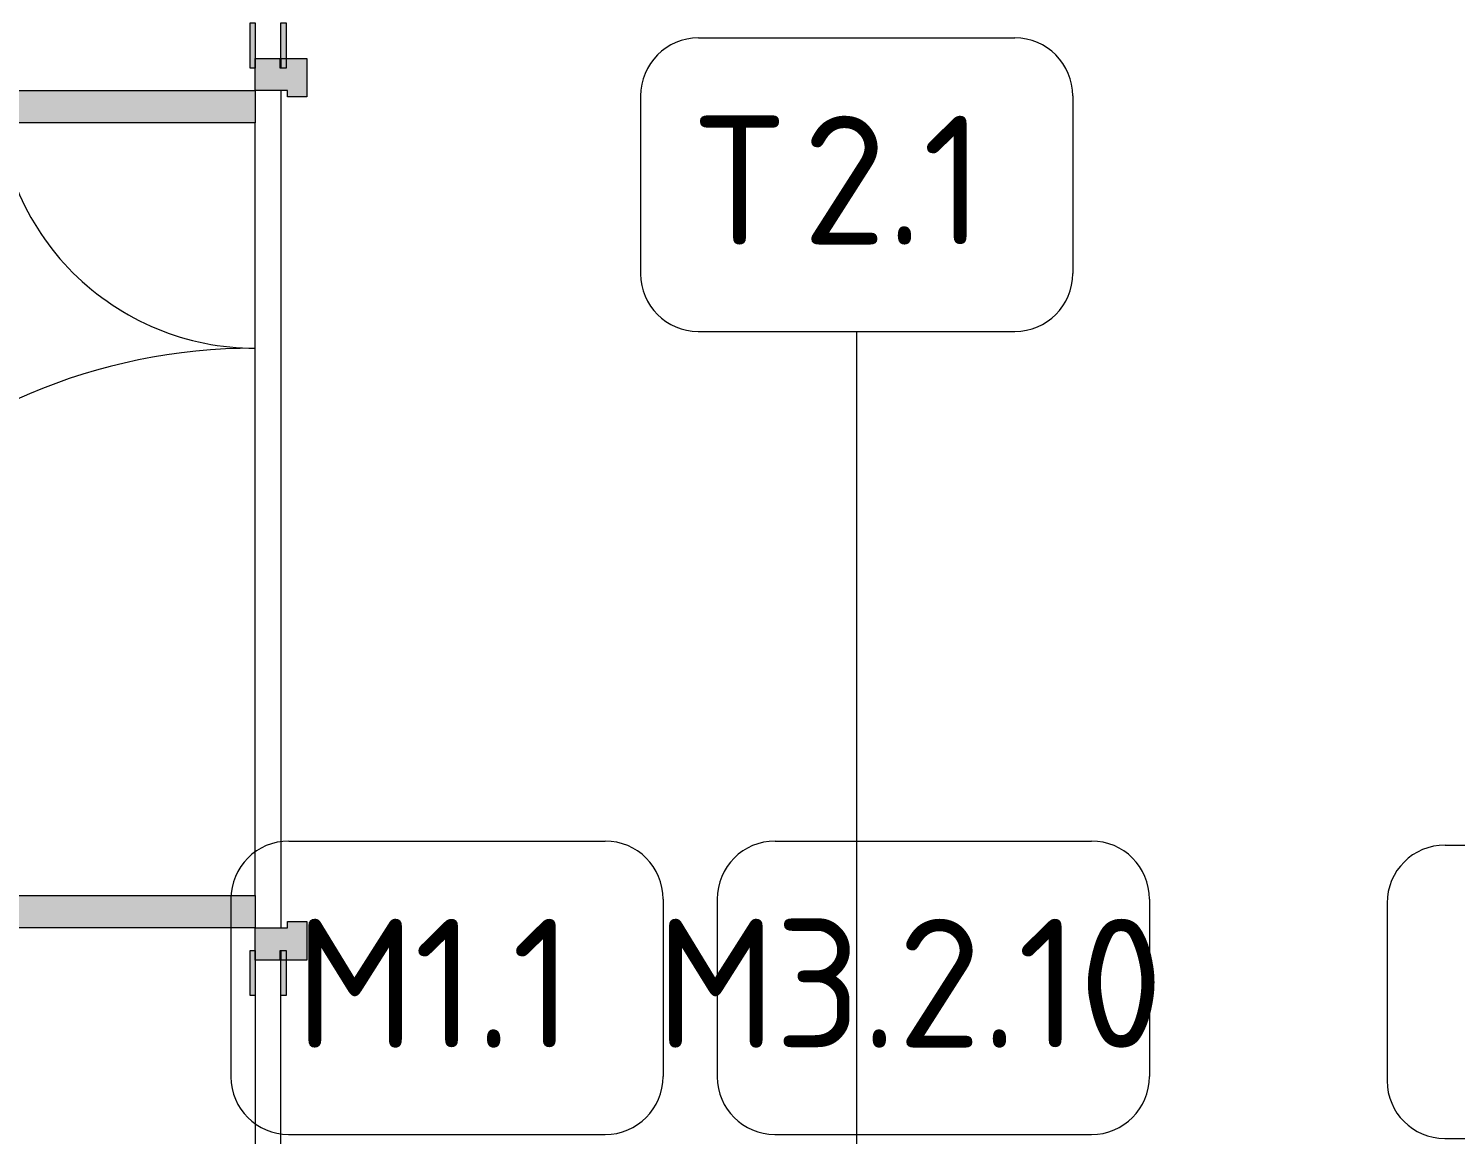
# Model space of a CAD drawing. Header units: millimetres. Extents: x -6228 to 200708, y -8553 to 29014.
# Drawn here: x 169882 to 172097, y 1254 to 2971 of the extents above; entities that cross this region are included whole.
import ezdxf

# ---------------------------------------------------------------- set-up
doc = ezdxf.new("R2010")
doc.units = ezdxf.units.MM
for name, color, linetype, lineweight, true_color in [('A-DOOR-5', 7, 'Continuous', 9, 0xaaaaaa), ('A-DOOR-6', 7, 'Continuous', 9, 0xe2e2e2), ('A-DOOR-FRAM-4', 7, 'Continuous', 9, 0xe2e2e2), ('A-DOOR-FRAM-5', 7, 'Continuous', 9, 0xaaaaaa)]:
    doc.layers.add(name, color=color, linetype=linetype, lineweight=lineweight, true_color=true_color)
doc.layers.add('I-WALL-6', color=7, linetype='Continuous', lineweight=9)
doc.layers.add('Марки для знаков', color=7, linetype='Continuous', lineweight=9)
doc.styles.add('GOST Common_1', font='GOST_Common.ttf', dxfattribs={"height": 200})

# ---------------------------------------------------------------- blocks, each defined once
blk = doc.blocks.new('110_Дверь_СКБ_2Ст - Д-5_п__в составе перегородки _не входит в спец__-32680317-План зашивки приборов отопления в осях 2 этажа 23-33')
at = {"layer": 'A-DOOR-6'}
h = blk.add_hatch(color=256, dxfattribs=at)
h.paths.add_polyline_path([(712.5, -20), (712.5, 60), (652.5, 60), (652.5, 30), (662.5, 30), (662.5, -20)])
h.paths.add_polyline_path([(-627.5, 60), (-687.5, 60), (-687.5, -20), (-637.5, -20), (-637.5, 30), (-627.5, 30)])
for points in [[(712.5, 19), (712.5, 20), (697.5, 19)], [(-587.5, -20), (-637.5, -20), (-637.5, -420), (-587.5, -420)], [(662.5, -920), (662.5, -20), (612.5, -20), (612.5, -920)]]:
    blk.add_hatch(color=256, dxfattribs=at).paths.add_polyline_path(points)
at = {"layer": 'A-DOOR-FRAM-4'}
for points in [[(-672.5, 28), (-742.5, 28), (-742.5, 20), (-672.5, 20)], [(767.5, 28), (697.5, 28), (697.5, 20), (767.5, 20)], [(-672.5, -20), (-742.5, -20), (-742.5, -28), (-672.5, -28)], [(767.5, -20), (697.5, -20), (697.5, -28), (767.5, -28)]]:
    blk.add_hatch(color=256, dxfattribs=at).paths.add_polyline_path(points)
at = {"layer": 'A-DOOR-5'}
for p, q in [((-637.5, -20), (-587.5, -20)), ((-637.5, -420), (-637.5, -20)), ((-587.5, -20), (-587.5, -420)), ((612.5, -20), (662.5, -20)), ((612.5, -920), (612.5, -20)), ((662.5, -20), (662.5, -920)), ((-587.5, -420), (-637.5, -420)), ((662.5, -920), (612.5, -920))]:
    blk.add_line(p, q, dxfattribs=at)
for centre, radius, start, end in [((-637.5, -20), 400, 270, 0), ((662.5, -20), 900, 180, 270)]:
    blk.add_arc(centre, radius, start, end, dxfattribs=at)
at = {"layer": 'A-DOOR-FRAM-5'}
for p, q in [((-687.5, 60), (-627.5, 60)), ((-687.5, -20), (-687.5, 60)), ((-627.5, 60), (-627.5, 30)), ((652.5, 60), (712.5, 60)), ((652.5, 30), (652.5, 60)), ((712.5, 60), (712.5, -20)), ((-742.5, 28), (-672.5, 28)), ((-742.5, 20), (-742.5, 28)), ((-672.5, 28), (-672.5, 20)), ((-637.5, 30), (-637.5, -20)), ((-627.5, 30), (-637.5, 30)), ((662.5, 30), (652.5, 30)), ((662.5, -20), (662.5, 30)), ((697.5, 20), (697.5, 28)), ((697.5, 28), (767.5, 28)), ((767.5, 28), (767.5, 20)), ((-672.5, 20), (-742.5, 20)), ((-687.5, 20), (-672.5, 20)), ((-687.5, 19), (-687.5, 20)), ((-672.5, 19), (-687.5, 19)), ((-672.5, 20), (-672.5, 19)), ((697.5, 19), (697.5, 20)), ((697.5, 20), (712.5, 20)), ((767.5, 20), (697.5, 20)), ((712.5, 19), (697.5, 19)), ((712.5, 20), (712.5, 19)), ((-742.5, -20), (-672.5, -20)), ((-742.5, -28), (-742.5, -20)), ((-637.5, -20), (-687.5, -20)), ((-672.5, -20), (-672.5, -28)), ((712.5, -20), (662.5, -20)), ((697.5, -28), (697.5, -20)), ((697.5, -20), (767.5, -20)), ((767.5, -20), (767.5, -28)), ((-672.5, -28), (-742.5, -28)), ((767.5, -28), (697.5, -28))]:
    blk.add_line(p, q, dxfattribs=at)
blk = doc.blocks.new('Марка_Знаки - В прямоуг_Наименование краткое-30718135-План зашивки приборов отопления в осях 2 этажа 23-33')
at = {"layer": 'Марки для знаков'}
for p, q in [((-2.455, 2.278), (2.455, 2.278)), ((-3.355, 1.378), (-3.355, -1.384)), ((3.355, 1.378), (3.355, -1.378)), ((-2.461, -2.278), (2.455, -2.278))]:
    blk.add_line(p, q, dxfattribs=at)
for centre, radius, start, end in [((-2.455, 1.378), 0.9, 90, 180), ((2.455, 1.378), 0.9, 0, 90), ((-2.461, -1.384), 0.893, 180, 270), ((2.455, -1.378), 0.9, 270, 0)]:
    blk.add_arc(centre, radius, start, end, dxfattribs=at)

msp = doc.modelspace()

# ---------------------------------------------------------------- linework, layer by layer
at = {"layer": 'I-WALL-6'}
for p, q in [((170274.3, 2875), (170274.3, 1575)), ((170234.3, 1625), (170234.3, 2825)), ((170234.3, 1470), (170234.3, 170)), ((170274.3, 170), (170274.3, 1470))]:
    msp.add_line(p, q, dxfattribs=at)
at = {"layer": 'Марки для знаков'}
msp.add_line((171167.9, 505), (171167.9, 2501.1), dxfattribs=at)

# ---------------------------------------------------------------- block references
at = {"layer": 'A-DOOR-5', "rotation": 270}
msp.add_blockref('110_Дверь_СКБ_2Ст - Д-5_п__в составе перегородки _не входит в спец__-32680317-План зашивки приборов отопления в осях 2 этажа 23-33', (170254.3, 2237.5), dxfattribs=at)
at = {"layer": 'Марки для знаков', "xscale": 99.99999999999993, "yscale": 99.99999999999993, "zscale": 99.99999999999993}
for p in [(171167.9, 2728.8), (170532, 1481.9), (171286.9, 1481.9), (172326.7, 1475.7)]:
    msp.add_blockref('Марка_Знаки - В прямоуг_Наименование краткое-30718135-План зашивки приборов отопления в осях 2 этажа 23-33', p, dxfattribs=at)

# ---------------------------------------------------------------- texts
at = {"layer": 'Марки для знаков', "char_height": 200, "attachment_point": 1, "style": 'GOST Common_1'}
for s, insert, width in [('\\fGOST Common|b0|i0|c204|p34|;Т', (170918.4, 2835.9), 200.422), ('2.1', (171083.7, 2835.9), 368.776), ('\\fGOST Common|b0|i0|c204|p34|;М', (170295.5, 1589), 224.472), ('1.1', (170480.8, 1589), 312.658), ('\\fGOST Common|b0|i0|c204|p34|;М', (170855.4, 1589), 224.472), ('3.2.10', (171040.7, 1589), 785.654)]:
    msp.add_mtext(s, dxfattribs=dict(at, insert=insert, width=width))

doc.saveas('drawing.dxf')
